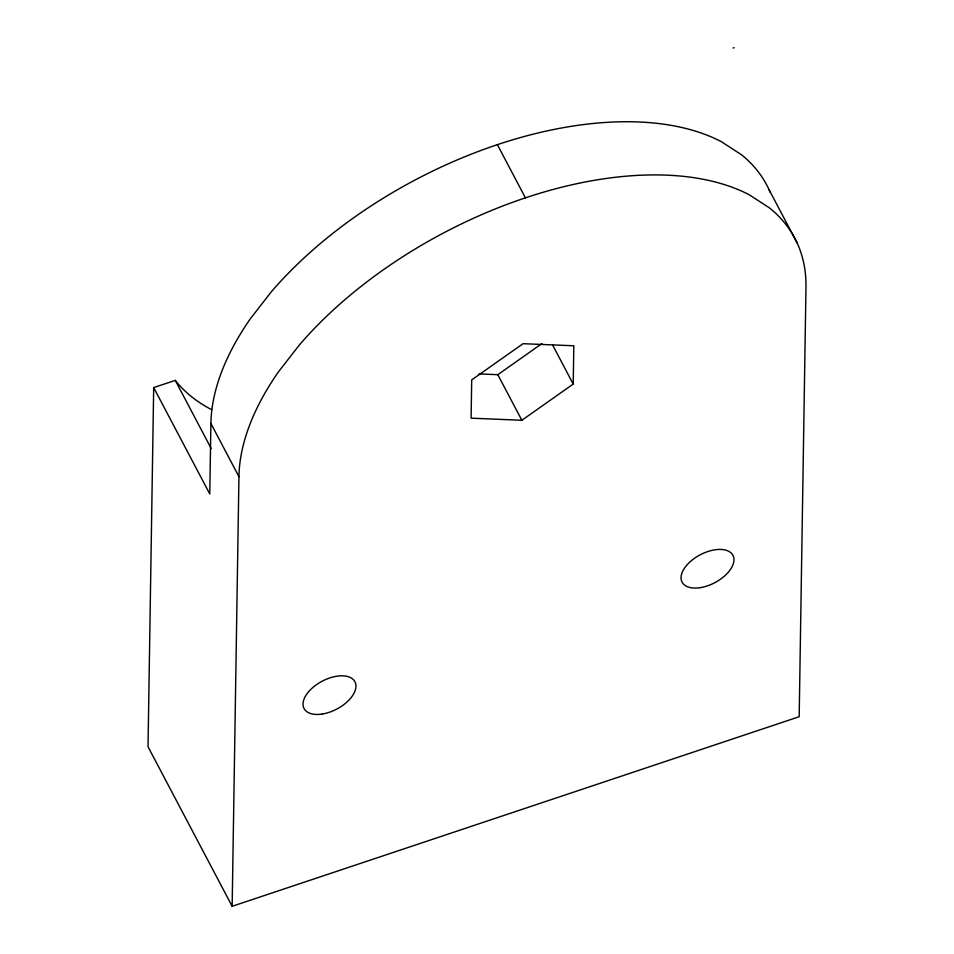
<?xml version="1.0" encoding="UTF-8"?>
<svg xmlns="http://www.w3.org/2000/svg" width="954" height="954" viewBox="0 0 954 954"><rect width="100%" height="100%" fill="white"/><g stroke="black" fill="none" stroke-linecap="round" stroke-linejoin="round"><path stroke-width="1.43" d="M211.609 409.648A307.951 168.619 -27.8 0 1 175.274 380.384L153.689 387.586L148.025 746.744L232.156 906.3L799.178 716.728L805.975 287.273A307.951 168.619 -27.8 0 0 769.461 207.889L749.188 194.747A307.951 168.619 -27.8 0 0 299.329 345.014L278.413 371.917A307.951 168.619 -27.8 0 0 238.941 476.678L232.156 906.3M770.224 192.35A307.951 168.619 -27.8 0 0 741.425 154.703L721.141 141.562A307.951 168.619 -27.8 0 0 271.294 291.829L250.365 318.743A307.951 168.619 -27.8 0 0 210.906 423.493L209.773 493.957L153.689 387.586M573.211 384.068L573.831 345.777L523.078 343.69L471.705 379.883L471.097 418.174L521.85 420.273L573.211 384.068L552.604 344.99M478.956 373.908L497.809 374.683L542.003 343.535M733.077 48.046L734.127 47.7M769.031 189.655L797.079 242.841M497.368 144.65L525.415 197.836M497.809 374.683L521.85 420.273M210.906 423.493L238.941 476.678M175.274 380.384L211.275 448.666M322.369 714.021A28.739 15.741 -27.8 0 0 355.115 682.146A28.739 15.741 -27.8 0 0 310.968 689.229A28.739 15.741 -27.8 0 0 322.369 714.021M700.403 587.628A28.739 15.741 -27.8 0 0 733.137 555.753A28.739 15.741 -27.8 0 0 688.979 562.848A28.739 15.741 -27.8 0 0 700.403 587.628"/></g></svg>
